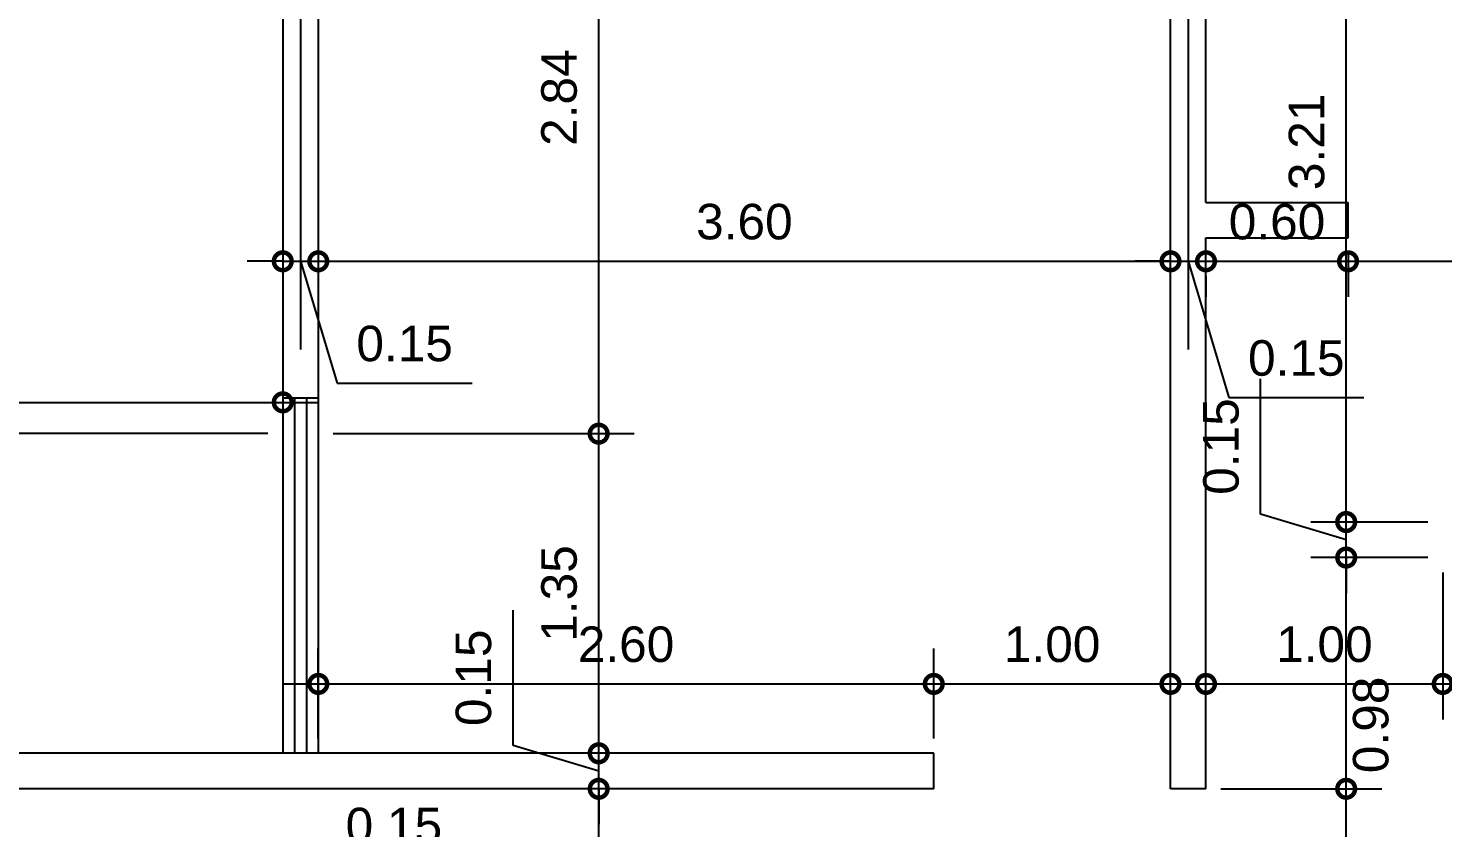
# Model space of a CAD drawing. Header units: inches. Extents: x -370 to 18, y -197 to 199.
# Drawn here: x -280.57 to -274.6, y 84.51 to 87.88 of the extents above; entities that cross this region are included whole.
import ezdxf
from ezdxf.enums import TextEntityAlignment as Align

# ---------------------------------------------------------------- set-up
doc = ezdxf.new("R2010")
doc.units = ezdxf.units.IN
doc.header["$MEASUREMENT"] = 0
doc.header["$PDMODE"] = 34
doc.header["$PDSIZE"] = 0.2
doc.linetypes.add('CENTER2', pattern=[28.575, 19.05, -3.175, 3.175, -3.175])
doc.styles.get("Standard").update_dxf_attribs({"font": 'arial.ttf'})
doc.dimstyles.new('E100', dxfattribs={"dimtxt": 0.15, "dimasz": 0.15, "dimexe": 0.15, "dimexo": 0.0625, "dimgap": 0.09, "dimtad": 1, "dimzin": 0, "dimdsep": 46, "dimtxsty": 'Standard', "dimblk": 'DOTSMALL', "dimcen": 0.09, "dimdle": 0.15, "dimclrd": 1, "dimclre": 1, "dimclrt": 2, "dimazin": 0, "dimtfac": 1, "dimtofl": 0, "dimtmove": 1, "dimatfit": 1, "dimldrblk": 'OPEN90', "dimfxl": 1, "dimtolj": 1, "dimtzin": 0, "dimarcsym": 0})

# ---------------------------------------------------------------- blocks, each defined once
blk = doc.blocks.new('EJE NORTE NUEVO')
at = {"color": 8}
for p, q in [((0, 3.2523), (0, 3.7639)), ((-0.3472, 2.9051), (-0.8588, 2.9051)), ((0.3472, 2.9051), (0.8588, 2.9051))]:
    blk.add_line(p, q, dxfattribs=at)
at = {"color": 2, "linetype": 'CENTER2'}
blk.add_line((0, 2.5579), (0, -2.5579), dxfattribs=at)
at = {"color": 8}
blk.add_circle((0, 2.9051), 0.4631, dxfattribs=at)
at = {"color": 4}
blk.add_circle((0, 2.9051), 0.4093, dxfattribs=at)
at = {"color": 8}
for start, end in [(71.41612, 108.58388), (160.69933, 199.27842), (341.76936, 18.25289), (251.05257, 288.94743)]:
    blk.add_arc((0, 2.9051), 0.3472, start, end, dxfattribs=at)
at = {"color": 4}
blk.add_attdef('A', text='', height=0.3581, dxfattribs=at).set_placement((0, 2.9051), align=Align.MIDDLE_CENTER)
blk = doc.blocks.new('A$C4C712806')
at = {"color": 8}
for p, q in [((36.0345, 9), (36.0345, 6.1616)), ((36.1845, 8.85), (36.1845, 6.1616)), ((39.7845, 4.5116), (39.7845, 8.85)), ((39.9345, 6.9884), (39.9345, 8.85)), ((39.9345, 6.9884), (40.5345, 6.9884)), ((40.5345, 6.8384), (40.5345, 6.9884)), ((39.9345, 4.5116), (39.9345, 6.8384)), ((39.9345, 6.8384), (40.5345, 6.8384)), ((36.1845, 6.1616), (36.0345, 6.1616)), ((38.7845, 4.6616), (32.8676, 4.6616)), ((38.7845, 4.5116), (38.7845, 4.6616)), ((38.7845, 4.5116), (32.8676, 4.5116)), ((39.9345, 4.5116), (39.7845, 4.5116))]:
    blk.add_line(p, q, dxfattribs=at)
at = {"color": 1}
for p, q in [((36.0345, 6.1616), (36.0345, 4.6616)), ((36.1845, 6.1616), (36.1845, 4.6616))]:
    blk.add_line(p, q, dxfattribs=at)
at = {"color": 2}
for p, q in [((36.0845, 6.1616), (36.0845, 4.6616)), ((36.1345, 6.1616), (36.1345, 4.6616))]:
    blk.add_line(p, q, dxfattribs=at)
for p, values in [((36.1095, 8.925), {'A': '4'}), ((39.8595, 8.925), {'A': '8'})]:
    blk.add_blockref('EJE NORTE NUEVO', p).add_auto_attribs(values)
blk = doc.blocks.new('_DotSmall')
at = {"color": 0, "linetype": 'ByBlock', "const_width": 0.5}
blk.add_lwpolyline([(-0.0625, 0, 1), (0.0625, 0, 1)], format="xyb", close=True, dxfattribs=at)
blk = doc.blocks.new('*D248')
at = {"color": 1, "lineweight": -2, "transparency": 16777216}
for p, q in [((-279.4964, 87.6042), (-279.4964, 86.1548)), ((-282.6633, 86.8542), (-282.6633, 86.1548)), ((-282.8133, 86.3048), (-279.3464, 86.3048))]:
    blk.add_line(p, q, dxfattribs=at)
at = {"layer": 'DEFPOINTS', "color": 0, "transparency": 16777216}
for p in [(-279.4964, 87.6667), (-282.6633, 86.9167), (-279.4964, 86.3048)]:
    blk.add_point(p, dxfattribs=at)
at = {"color": 1, "lineweight": -2, "transparency": 16777216, "xscale": 0.15, "yscale": 0.15, "zscale": 0.15, "rotation": 180}
blk.add_blockref('_DotSmall', (-282.6633, 86.3048), dxfattribs=at)
at = {"color": 1, "lineweight": -2, "transparency": 16777216, "xscale": 0.15, "yscale": 0.15, "zscale": 0.15}
blk.add_blockref('_DotSmall', (-279.4964, 86.3048), dxfattribs=at)
at = {"color": 2, "transparency": 16777216, "insert": (-281.0799, 86.4714), "char_height": 0.15, "attachment_point": 5}
blk.add_mtext('\\A1;3.17', dxfattribs=at)
blk = doc.blocks.new('_Open90')
at = {"color": 0, "linetype": 'ByBlock', "lineweight": -2}
for p, q in [((-0.5, 0.5), (0, 0)), ((0, 0), (-1, 0)), ((0, 0), (-0.5, -0.5))]:
    blk.add_line(p, q, dxfattribs=at)
blk = doc.blocks.new('*D249')
at = {"color": 1, "lineweight": -2, "transparency": 16777216}
for p, q in [((-279.4964, 87.6042), (-279.4964, 86.7505)), ((-279.3464, 87.5292), (-279.3464, 86.7505)), ((-279.4964, 86.9005), (-279.6464, 86.9005)), ((-279.4964, 86.9005), (-279.3464, 86.9005)), ((-279.4214, 86.9005), (-279.267, 86.3857)), ((-279.3464, 86.9005), (-279.1964, 86.9005)), ((-279.267, 86.3857), (-278.6962, 86.3857))]:
    blk.add_line(p, q, dxfattribs=at)
at = {"layer": 'DEFPOINTS', "color": 0, "transparency": 16777216}
for p in [(-279.4964, 87.6667), (-279.3464, 87.5917), (-279.3464, 86.9005)]:
    blk.add_point(p, dxfattribs=at)
at = {"color": 1, "lineweight": -2, "transparency": 16777216, "xscale": 0.15, "yscale": 0.15, "zscale": 0.15}
blk.add_blockref('_DotSmall', (-279.4964, 86.9005), dxfattribs=at)
at = {"color": 1, "lineweight": -2, "transparency": 16777216, "xscale": 0.15, "yscale": 0.15, "zscale": 0.15, "rotation": 180}
blk.add_blockref('_DotSmall', (-279.3464, 86.9005), dxfattribs=at)
at = {"color": 2, "transparency": 16777216, "insert": (-278.9816, 86.5523), "char_height": 0.15, "attachment_point": 5}
blk.add_mtext('\\A1;0.15', dxfattribs=at)
blk = doc.blocks.new('*D250')
at = {"color": 1, "lineweight": -2, "transparency": 16777216}
for p, q in [((-279.3464, 87.5292), (-279.3464, 86.7505)), ((-275.7464, 86.963), (-275.7464, 87.0505)), ((-279.4964, 86.9005), (-275.5964, 86.9005))]:
    blk.add_line(p, q, dxfattribs=at)
at = {"layer": 'DEFPOINTS', "color": 0, "transparency": 16777216}
for p in [(-279.3464, 87.5917), (-275.7464, 86.9005), (-275.7464, 86.9005)]:
    blk.add_point(p, dxfattribs=at)
at = {"color": 1, "lineweight": -2, "transparency": 16777216, "xscale": 0.15, "yscale": 0.15, "zscale": 0.15, "rotation": 180}
blk.add_blockref('_DotSmall', (-279.3464, 86.9005), dxfattribs=at)
at = {"color": 1, "lineweight": -2, "transparency": 16777216, "xscale": 0.15, "yscale": 0.15, "zscale": 0.15}
blk.add_blockref('_DotSmall', (-275.7464, 86.9005), dxfattribs=at)
at = {"color": 2, "transparency": 16777216, "insert": (-277.5464, 87.0671), "char_height": 0.15, "attachment_point": 5}
blk.add_mtext('\\A1;3.60', dxfattribs=at)
blk = doc.blocks.new('*D251')
at = {"color": 1, "lineweight": -2, "transparency": 16777216}
for p, q in [((-275.7464, 86.963), (-275.7464, 87.0505)), ((-275.7464, 86.9005), (-275.8964, 86.9005)), ((-275.7464, 86.9005), (-275.5964, 86.9005)), ((-275.6714, 86.9005), (-275.5003, 86.3246)), ((-275.5964, 86.9005), (-275.4464, 86.9005)), ((-275.5964, 86.838), (-275.5964, 86.7505)), ((-275.5003, 86.3246), (-274.9295, 86.3246))]:
    blk.add_line(p, q, dxfattribs=at)
at = {"layer": 'DEFPOINTS', "color": 0, "transparency": 16777216}
for p in [(-275.7464, 86.9005), (-275.5964, 86.9005), (-275.5964, 86.9005)]:
    blk.add_point(p, dxfattribs=at)
at = {"color": 1, "lineweight": -2, "transparency": 16777216, "xscale": 0.15, "yscale": 0.15, "zscale": 0.15}
blk.add_blockref('_DotSmall', (-275.7464, 86.9005), dxfattribs=at)
at = {"color": 1, "lineweight": -2, "transparency": 16777216, "xscale": 0.15, "yscale": 0.15, "zscale": 0.15, "rotation": 180}
blk.add_blockref('_DotSmall', (-275.5964, 86.9005), dxfattribs=at)
at = {"color": 2, "transparency": 16777216, "insert": (-275.2149, 86.4912), "char_height": 0.15, "attachment_point": 5}
blk.add_mtext('\\A1;0.15', dxfattribs=at)
blk = doc.blocks.new('*D252')
at = {"color": 1, "lineweight": -2, "transparency": 16777216}
for p, q in [((-274.9964, 86.9368), (-274.9964, 86.7505)), ((-275.7464, 86.9005), (-274.8464, 86.9005)), ((-275.5964, 86.838), (-275.5964, 86.7505))]:
    blk.add_line(p, q, dxfattribs=at)
at = {"layer": 'DEFPOINTS', "color": 0, "transparency": 16777216}
for p in [(-274.9964, 86.9993), (-275.5964, 86.9005), (-274.9964, 86.9005)]:
    blk.add_point(p, dxfattribs=at)
at = {"color": 1, "lineweight": -2, "transparency": 16777216, "xscale": 0.15, "yscale": 0.15, "zscale": 0.15, "rotation": 180}
blk.add_blockref('_DotSmall', (-275.5964, 86.9005), dxfattribs=at)
at = {"color": 1, "lineweight": -2, "transparency": 16777216, "xscale": 0.15, "yscale": 0.15, "zscale": 0.15}
blk.add_blockref('_DotSmall', (-274.9964, 86.9005), dxfattribs=at)
at = {"color": 2, "transparency": 16777216, "insert": (-275.2964, 87.067), "char_height": 0.15, "attachment_point": 5}
blk.add_mtext('\\A1;0.60', dxfattribs=at)
blk = doc.blocks.new('*D253')
at = {"color": 1, "lineweight": -2, "transparency": 16777216}
for p, q in [((-270.9464, 87.1484), (-270.9464, 86.7505)), ((-274.9964, 86.9368), (-274.9964, 86.7505)), ((-275.1464, 86.9005), (-270.7964, 86.9005))]:
    blk.add_line(p, q, dxfattribs=at)
at = {"layer": 'DEFPOINTS', "color": 0, "transparency": 16777216}
for p in [(-270.9464, 87.2109), (-274.9964, 86.9993), (-270.9464, 86.9005)]:
    blk.add_point(p, dxfattribs=at)
at = {"color": 1, "lineweight": -2, "transparency": 16777216, "xscale": 0.15, "yscale": 0.15, "zscale": 0.15, "rotation": 180}
blk.add_blockref('_DotSmall', (-274.9964, 86.9005), dxfattribs=at)
at = {"color": 1, "lineweight": -2, "transparency": 16777216, "xscale": 0.15, "yscale": 0.15, "zscale": 0.15}
blk.add_blockref('_DotSmall', (-270.9464, 86.9005), dxfattribs=at)
at = {"color": 2, "transparency": 16777216, "insert": (-272.9714, 87.067), "char_height": 0.15, "attachment_point": 5}
blk.add_mtext('\\A1;4.05', dxfattribs=at)
blk = doc.blocks.new('*D264')
at = {"color": 1, "lineweight": -2, "transparency": 16777216}
for p, q in [((-279.2242, 83.6929), (-279.3124, 84.3498)), ((-279.3124, 84.3498), (-278.7417, 84.3498)), ((-279.2992, 83.735), (-279.2992, 83.8429)), ((-279.1492, 83.735), (-279.1492, 83.8429)), ((-279.2992, 83.6929), (-279.4492, 83.6929)), ((-279.2992, 83.6929), (-279.1492, 83.6929)), ((-279.1492, 83.6929), (-278.9992, 83.6929))]:
    blk.add_line(p, q, dxfattribs=at)
at = {"layer": 'DEFPOINTS', "color": 0, "transparency": 16777216}
for p in [(-279.2992, 83.6725), (-279.1492, 83.6929), (-279.1492, 83.6725)]:
    blk.add_point(p, dxfattribs=at)
at = {"color": 1, "lineweight": -2, "transparency": 16777216, "xscale": 0.15, "yscale": 0.15, "zscale": 0.15}
blk.add_blockref('_DotSmall', (-279.2992, 83.6929), dxfattribs=at)
at = {"color": 1, "lineweight": -2, "transparency": 16777216, "xscale": 0.15, "yscale": 0.15, "zscale": 0.15, "rotation": 180}
blk.add_blockref('_DotSmall', (-279.1492, 83.6929), dxfattribs=at)
at = {"color": 2, "transparency": 16777216, "insert": (-279.027, 84.5164), "char_height": 0.15, "attachment_point": 5}
blk.add_mtext('\\A1;0.15', dxfattribs=at)
blk = doc.blocks.new('*D273')
at = {"color": 1, "lineweight": -2, "transparency": 16777216}
for p, q in [((-279.3464, 84.885), (-279.3464, 85.2655)), ((-276.7464, 84.885), (-276.7464, 85.2655)), ((-279.4964, 85.1155), (-276.5964, 85.1155))]:
    blk.add_line(p, q, dxfattribs=at)
at = {"layer": 'DEFPOINTS', "color": 0, "transparency": 16777216}
for p in [(-276.7464, 85.1155), (-279.3464, 84.8225), (-276.7464, 84.8225)]:
    blk.add_point(p, dxfattribs=at)
at = {"color": 1, "lineweight": -2, "transparency": 16777216, "xscale": 0.15, "yscale": 0.15, "zscale": 0.15, "rotation": 180}
blk.add_blockref('_DotSmall', (-279.3464, 85.1155), dxfattribs=at)
at = {"color": 1, "lineweight": -2, "transparency": 16777216, "xscale": 0.15, "yscale": 0.15, "zscale": 0.15}
blk.add_blockref('_DotSmall', (-276.7464, 85.1155), dxfattribs=at)
at = {"color": 2, "transparency": 16777216, "insert": (-278.0464, 85.282), "char_height": 0.15, "attachment_point": 5}
blk.add_mtext('\\A1;2.60', dxfattribs=at)
blk = doc.blocks.new('*D274')
at = {"color": 1, "lineweight": -2, "transparency": 16777216}
for p, q in [((-276.7464, 84.885), (-276.7464, 85.2655)), ((-275.7464, 84.735), (-275.7464, 85.2655)), ((-276.8964, 85.1155), (-275.5964, 85.1155))]:
    blk.add_line(p, q, dxfattribs=at)
at = {"layer": 'DEFPOINTS', "color": 0, "transparency": 16777216}
for p in [(-275.7464, 85.1155), (-276.7464, 84.8225), (-275.7464, 84.6725)]:
    blk.add_point(p, dxfattribs=at)
at = {"color": 1, "lineweight": -2, "transparency": 16777216, "xscale": 0.15, "yscale": 0.15, "zscale": 0.15, "rotation": 180}
blk.add_blockref('_DotSmall', (-276.7464, 85.1155), dxfattribs=at)
at = {"color": 1, "lineweight": -2, "transparency": 16777216, "xscale": 0.15, "yscale": 0.15, "zscale": 0.15}
blk.add_blockref('_DotSmall', (-275.7464, 85.1155), dxfattribs=at)
at = {"color": 2, "transparency": 16777216, "insert": (-276.2464, 85.282), "char_height": 0.15, "attachment_point": 5}
blk.add_mtext('\\A1;1.00', dxfattribs=at)
blk = doc.blocks.new('*D275')
at = {"color": 1, "lineweight": -2, "transparency": 16777216}
for p, q in [((-274.5964, 85.5868), (-274.5964, 84.9655)), ((-275.5964, 84.735), (-275.5964, 85.2655)), ((-275.7464, 85.1155), (-274.4464, 85.1155))]:
    blk.add_line(p, q, dxfattribs=at)
at = {"layer": 'DEFPOINTS', "color": 0, "transparency": 16777216}
for p in [(-274.5964, 85.6493), (-274.5964, 85.1155), (-275.5964, 84.6725)]:
    blk.add_point(p, dxfattribs=at)
at = {"color": 1, "lineweight": -2, "transparency": 16777216, "xscale": 0.15, "yscale": 0.15, "zscale": 0.15, "rotation": 180}
blk.add_blockref('_DotSmall', (-275.5964, 85.1155), dxfattribs=at)
at = {"color": 1, "lineweight": -2, "transparency": 16777216, "xscale": 0.15, "yscale": 0.15, "zscale": 0.15}
blk.add_blockref('_DotSmall', (-274.5964, 85.1155), dxfattribs=at)
at = {"color": 2, "transparency": 16777216, "insert": (-275.0964, 85.282), "char_height": 0.15, "attachment_point": 5}
blk.add_mtext('\\A1;1.00', dxfattribs=at)
blk = doc.blocks.new('*D276')
at = {"color": 1, "lineweight": -2, "transparency": 16777216}
for p, q in [((-274.5964, 85.5868), (-274.5964, 84.9655)), ((-270.9464, 85.5868), (-270.9464, 84.9655)), ((-274.7464, 85.1155), (-270.7964, 85.1155))]:
    blk.add_line(p, q, dxfattribs=at)
at = {"layer": 'DEFPOINTS', "color": 0, "transparency": 16777216}
for p in [(-274.5964, 85.6493), (-270.9464, 85.6493), (-270.9464, 85.1155)]:
    blk.add_point(p, dxfattribs=at)
at = {"color": 1, "lineweight": -2, "transparency": 16777216, "xscale": 0.15, "yscale": 0.15, "zscale": 0.15, "rotation": 180}
blk.add_blockref('_DotSmall', (-274.5964, 85.1155), dxfattribs=at)
at = {"color": 1, "lineweight": -2, "transparency": 16777216, "xscale": 0.15, "yscale": 0.15, "zscale": 0.15}
blk.add_blockref('_DotSmall', (-270.9464, 85.1155), dxfattribs=at)
at = {"color": 2, "transparency": 16777216, "insert": (-272.7714, 85.2821), "char_height": 0.15, "attachment_point": 5}
blk.add_mtext('\\A1;3.65', dxfattribs=at)
blk = doc.blocks.new('*D293')
at = {"color": 1, "lineweight": -2, "transparency": 16777216}
for p, q in [((-281.1011, 84.6725), (-281.1011, 86.3225)), ((-279.5589, 86.1725), (-281.2511, 86.1725)), ((-281.1636, 84.8225), (-281.2511, 84.8225))]:
    blk.add_line(p, q, dxfattribs=at)
at = {"layer": 'DEFPOINTS', "color": 0, "transparency": 16777216}
for p in [(-281.1011, 86.1725), (-279.4964, 86.1725), (-281.1011, 84.8225)]:
    blk.add_point(p, dxfattribs=at)
at = {"color": 1, "lineweight": -2, "transparency": 16777216, "xscale": 0.15, "yscale": 0.15, "zscale": 0.15}
for p, rotation in [((-281.1011, 86.1725), 90), ((-281.1011, 84.8225), 270)]:
    blk.add_blockref('_DotSmall', p, dxfattribs=dict(at, rotation=rotation))
at = {"color": 2, "transparency": 16777216, "insert": (-281.2678, 85.4975), "char_height": 0.15, "attachment_point": 5, "rotation": 90}
blk.add_mtext('\\A1;1.35', dxfattribs=at)
blk = doc.blocks.new('*D294')
at = {"color": 1, "lineweight": -2, "transparency": 16777216}
for p, q in [((-281.1011, 86.0225), (-281.1011, 89.1609)), ((-279.5589, 89.0109), (-281.2511, 89.0109)), ((-279.5589, 86.1725), (-281.2511, 86.1725))]:
    blk.add_line(p, q, dxfattribs=at)
at = {"layer": 'DEFPOINTS', "color": 0, "transparency": 16777216}
for p in [(-281.1011, 89.0109), (-279.4964, 89.0109), (-279.4964, 86.1725)]:
    blk.add_point(p, dxfattribs=at)
at = {"color": 1, "lineweight": -2, "transparency": 16777216, "xscale": 0.15, "yscale": 0.15, "zscale": 0.15}
for p, rotation in [((-281.1011, 89.0109), 90), ((-281.1011, 86.1725), 270)]:
    blk.add_blockref('_DotSmall', p, dxfattribs=dict(at, rotation=rotation))
at = {"color": 2, "transparency": 16777216, "insert": (-281.2677, 87.5917), "char_height": 0.15, "attachment_point": 5, "rotation": 90}
blk.add_mtext('\\A1;2.84', dxfattribs=at)
blk = doc.blocks.new('*D302')
at = {"color": 1, "lineweight": -2, "transparency": 16777216}
for p, q in [((-278.1619, 83.5225), (-278.1619, 84.8225)), ((-276.8089, 84.6725), (-278.3119, 84.6725)), ((-277.6617, 83.6725), (-278.3119, 83.6725))]:
    blk.add_line(p, q, dxfattribs=at)
at = {"layer": 'DEFPOINTS', "color": 0, "transparency": 16777216}
for p in [(-278.1619, 84.6725), (-276.7464, 84.6725), (-277.5992, 83.6725)]:
    blk.add_point(p, dxfattribs=at)
at = {"color": 1, "lineweight": -2, "transparency": 16777216, "xscale": 0.15, "yscale": 0.15, "zscale": 0.15}
for p, rotation in [((-278.1619, 84.6725), 90), ((-278.1619, 83.6725), 270)]:
    blk.add_blockref('_DotSmall', p, dxfattribs=dict(at, rotation=rotation))
at = {"color": 2, "transparency": 16777216, "insert": (-278.3285, 84.1725), "char_height": 0.15, "attachment_point": 5, "rotation": 90}
blk.add_mtext('\\A1;1.00', dxfattribs=at)
blk = doc.blocks.new('*D303')
at = {"color": 1, "lineweight": -2, "transparency": 16777216}
for p, q in [((-278.5235, 84.856), (-278.5235, 85.4267)), ((-278.1619, 84.8225), (-278.1619, 84.9725)), ((-278.1619, 84.7475), (-278.5235, 84.856)), ((-278.2244, 84.8225), (-278.3119, 84.8225)), ((-278.1619, 84.6725), (-278.1619, 84.8225)), ((-276.8089, 84.6725), (-278.3119, 84.6725)), ((-278.1619, 84.6725), (-278.1619, 84.5225))]:
    blk.add_line(p, q, dxfattribs=at)
at = {"layer": 'DEFPOINTS', "color": 0, "transparency": 16777216}
for p in [(-278.1619, 84.8225), (-278.1619, 84.8225), (-276.7464, 84.6725)]:
    blk.add_point(p, dxfattribs=at)
at = {"color": 1, "lineweight": -2, "transparency": 16777216, "xscale": 0.15, "yscale": 0.15, "zscale": 0.15}
for p, rotation in [((-278.1619, 84.8225), 270), ((-278.1619, 84.6725), 90)]:
    blk.add_blockref('_DotSmall', p, dxfattribs=dict(at, rotation=rotation))
at = {"color": 2, "transparency": 16777216, "insert": (-278.6901, 85.1413), "char_height": 0.15, "attachment_point": 5, "rotation": 90}
blk.add_mtext('\\A1;0.15', dxfattribs=at)
blk = doc.blocks.new('*D304')
at = {"color": 1, "lineweight": -2, "transparency": 16777216}
for p, q in [((-278.1619, 84.6725), (-278.1619, 86.3225)), ((-279.2839, 86.1725), (-278.0119, 86.1725)), ((-278.2244, 84.8225), (-278.3119, 84.8225))]:
    blk.add_line(p, q, dxfattribs=at)
at = {"layer": 'DEFPOINTS', "color": 0, "transparency": 16777216}
for p in [(-279.3464, 86.1725), (-278.1619, 86.1725), (-278.1619, 84.8225)]:
    blk.add_point(p, dxfattribs=at)
at = {"color": 1, "lineweight": -2, "transparency": 16777216, "xscale": 0.15, "yscale": 0.15, "zscale": 0.15}
for p, rotation in [((-278.1619, 86.1725), 90), ((-278.1619, 84.8225), 270)]:
    blk.add_blockref('_DotSmall', p, dxfattribs=dict(at, rotation=rotation))
at = {"color": 2, "transparency": 16777216, "insert": (-278.3285, 85.4975), "char_height": 0.15, "attachment_point": 5, "rotation": 90}
blk.add_mtext('\\A1;1.35', dxfattribs=at)
blk = doc.blocks.new('*D305')
at = {"color": 1, "lineweight": -2, "transparency": 16777216}
for p, q in [((-278.1619, 86.0225), (-278.1619, 89.1609)), ((-279.2839, 89.0109), (-278.0119, 89.0109)), ((-279.2839, 86.1725), (-278.0119, 86.1725))]:
    blk.add_line(p, q, dxfattribs=at)
at = {"layer": 'DEFPOINTS', "color": 0, "transparency": 16777216}
for p in [(-279.3464, 89.0109), (-278.1619, 89.0109), (-279.3464, 86.1725)]:
    blk.add_point(p, dxfattribs=at)
at = {"color": 1, "lineweight": -2, "transparency": 16777216, "xscale": 0.15, "yscale": 0.15, "zscale": 0.15}
for p, rotation in [((-278.1619, 89.0109), 90), ((-278.1619, 86.1725), 270)]:
    blk.add_blockref('_DotSmall', p, dxfattribs=dict(at, rotation=rotation))
at = {"color": 2, "transparency": 16777216, "insert": (-278.3285, 87.5917), "char_height": 0.15, "attachment_point": 5, "rotation": 90}
blk.add_mtext('\\A1;2.84', dxfattribs=at)
blk = doc.blocks.new('*D307')
at = {"color": 1, "lineweight": -2, "transparency": 16777216}
for p, q in [((-275.0041, 83.5241), (-275.0041, 84.8225)), ((-275.5339, 84.6725), (-274.8541, 84.6725)), ((-276.3018, 83.6741), (-274.8541, 83.6741))]:
    blk.add_line(p, q, dxfattribs=at)
at = {"layer": 'DEFPOINTS', "color": 0, "transparency": 16777216}
for p in [(-275.5964, 84.6725), (-275.0041, 84.6725), (-276.3643, 83.6741)]:
    blk.add_point(p, dxfattribs=at)
at = {"color": 1, "lineweight": -2, "transparency": 16777216, "xscale": 0.15, "yscale": 0.15, "zscale": 0.15}
for p, rotation in [((-275.0041, 84.6725), 90), ((-275.0041, 83.6741), 270)]:
    blk.add_blockref('_DotSmall', p, dxfattribs=dict(at, rotation=rotation))
at = {"color": 2, "transparency": 16777216, "insert": (-275.1707, 84.1733), "char_height": 0.15, "attachment_point": 5, "rotation": 90}
blk.add_mtext('\\A1;1.00', dxfattribs=at)
blk = doc.blocks.new('*D308')
at = {"color": 1, "lineweight": -2, "transparency": 16777216}
for p, q in [((-275.0041, 84.5225), (-275.0041, 85.7993)), ((-274.6589, 85.6493), (-275.1541, 85.6493)), ((-275.5339, 84.6725), (-274.8541, 84.6725))]:
    blk.add_line(p, q, dxfattribs=at)
at = {"layer": 'DEFPOINTS', "color": 0, "transparency": 16777216}
for p in [(-275.0041, 85.6493), (-274.5964, 85.6493), (-275.5964, 84.6725)]:
    blk.add_point(p, dxfattribs=at)
at = {"color": 1, "lineweight": -2, "transparency": 16777216, "xscale": 0.15, "yscale": 0.15, "zscale": 0.15}
for p, rotation in [((-275.0041, 85.6493), 90), ((-275.0041, 84.6725), 270)]:
    blk.add_blockref('_DotSmall', p, dxfattribs=dict(at, rotation=rotation))
at = {"color": 2, "transparency": 16777216, "insert": (-274.8997, 84.9425), "char_height": 0.15, "attachment_point": 5, "rotation": 90}
blk.add_mtext('\\A1;0.98', dxfattribs=at)
blk = doc.blocks.new('*D309')
at = {"color": 1, "lineweight": -2, "transparency": 16777216}
for p, q in [((-275.3657, 85.8328), (-275.3657, 86.4035)), ((-275.0041, 85.7993), (-275.0041, 85.9493)), ((-275.0041, 85.7243), (-275.3657, 85.8328)), ((-274.6589, 85.7993), (-275.1541, 85.7993)), ((-275.0041, 85.6493), (-275.0041, 85.7993)), ((-274.6589, 85.6493), (-275.1541, 85.6493)), ((-275.0041, 85.6493), (-275.0041, 85.4993))]:
    blk.add_line(p, q, dxfattribs=at)
at = {"layer": 'DEFPOINTS', "color": 0, "transparency": 16777216}
for p in [(-275.0041, 85.7993), (-274.5964, 85.7993), (-274.5964, 85.6493)]:
    blk.add_point(p, dxfattribs=at)
at = {"color": 1, "lineweight": -2, "transparency": 16777216, "xscale": 0.15, "yscale": 0.15, "zscale": 0.15}
for p, rotation in [((-275.0041, 85.7993), 270), ((-275.0041, 85.6493), 90)]:
    blk.add_blockref('_DotSmall', p, dxfattribs=dict(at, rotation=rotation))
at = {"color": 2, "transparency": 16777216, "insert": (-275.5323, 86.1181), "char_height": 0.15, "attachment_point": 5, "rotation": 90}
blk.add_mtext('\\A1;0.15', dxfattribs=at)
blk = doc.blocks.new('*D310')
at = {"color": 1, "lineweight": -2, "transparency": 16777216}
for p, q in [((-275.0041, 85.6493), (-275.0041, 89.1609)), ((-275.0666, 89.0109), (-275.1541, 89.0109)), ((-274.6589, 85.7993), (-275.1541, 85.7993))]:
    blk.add_line(p, q, dxfattribs=at)
at = {"layer": 'DEFPOINTS', "color": 0, "transparency": 16777216}
for p in [(-275.0041, 89.0109), (-275.0041, 89.0109), (-274.5964, 85.7993)]:
    blk.add_point(p, dxfattribs=at)
at = {"color": 1, "lineweight": -2, "transparency": 16777216, "xscale": 0.15, "yscale": 0.15, "zscale": 0.15}
for p, rotation in [((-275.0041, 89.0109), 90), ((-275.0041, 85.7993), 270)]:
    blk.add_blockref('_DotSmall', p, dxfattribs=dict(at, rotation=rotation))
at = {"color": 2, "transparency": 16777216, "insert": (-275.1708, 87.4051), "char_height": 0.15, "attachment_point": 5, "rotation": 90}
blk.add_mtext('\\A1;3.21', dxfattribs=at)

msp = doc.modelspace()

# ---------------------------------------------------------------- block references
msp.add_blockref('A$C4C712806', (-315.5309, 80.16088))

# ---------------------------------------------------------------- dimensions: what is measured, and where the dimension line sits
for base, p1, p2, picture, middle in [((-281.10112, 89.01088), (-279.49643, 86.17248), (-279.49643, 89.01088), '*D294', (-281.26771, 87.59168)), ((-278.16189, 89.01088), (-279.34643, 86.17248), (-279.34643, 89.01088), '*D305', (-278.32848, 87.59168)), ((-275.00412, 89.01088), (-274.59643, 85.79929), (-275.00412, 89.01088), '*D310', (-275.17076, 87.40509)), ((-275.00412, 85.79929), (-274.59643, 85.64929), (-274.59643, 85.79929), '*D309', (-275.53229, 85.92276)), ((-281.10112, 86.17248), (-281.10112, 84.82248), (-279.49643, 86.17248), '*D293', (-281.26776, 85.49748)), ((-278.16189, 86.17248), (-278.16189, 84.82248), (-279.34643, 86.17248), '*D304', (-278.32853, 85.49748)), ((-278.16189, 84.82248), (-276.74643, 84.67248), (-278.16189, 84.82248), '*D303', (-278.69006, 84.94596)), ((-278.16189, 84.67248), (-277.59924, 83.67248), (-276.74643, 84.67248), '*D302', (-278.32848, 84.17248)), ((-275.00412, 84.67248), (-276.36428, 83.67414), (-275.59643, 84.67248), '*D307', (-275.1707, 84.17331))]:
    dim = msp.add_linear_dim(base=base, p1=p1, p2=p2, angle=90, dimstyle='E100')
    dim.commit()
    dim.dimension.update_dxf_attribs({"geometry": picture, "text_midpoint": middle})
for base, p1, p2, picture, middle in [((-279.49643, 86.3048), (-282.66334, 86.91668), (-279.49643, 87.66668), '*D248', (-281.07989, 86.47143)), ((-279.34643, 86.90045), (-279.49643, 87.66668), (-279.34643, 87.59168), '*D249', (-279.17701, 86.55228)), ((-275.74643, 86.90045), (-279.34643, 87.59168), (-275.74643, 86.90045), '*D250', (-277.54643, 87.06709)), ((-270.94643, 86.90045), (-274.99643, 86.99929), (-270.94643, 87.21088), '*D253', (-272.97143, 87.06704)), ((-274.99643, 86.90045), (-275.59643, 86.90045), (-274.99643, 86.99929), '*D252', (-275.29643, 87.06704)), ((-274.59643, 85.11546), (-275.59643, 84.67248), (-274.59643, 85.64929), '*D275', (-275.09643, 85.28205)), ((-270.94643, 85.11546), (-274.59643, 85.64929), (-270.94643, 85.64929), '*D276', (-272.77143, 85.2821)), ((-276.74643, 85.11546), (-279.34643, 84.82248), (-276.74643, 84.82248), '*D273', (-278.04643, 85.28205)), ((-275.74643, 85.11546), (-276.74643, 84.82248), (-275.74643, 84.67248), '*D274', (-276.24643, 85.28205))]:
    dim = msp.add_linear_dim(base=base, p1=p1, p2=p2, dimstyle='E100')
    dim.commit()
    dim.dimension.update_dxf_attribs({"geometry": picture, "text_midpoint": middle})
for base, p1, p2, picture, middle in [((-275.59643, 86.90045), (-275.74643, 86.90045), (-275.59643, 86.90045), '*D251', (-275.41029, 86.32463)), ((-279.14924, 83.69289), (-279.29924, 83.67248), (-279.14924, 83.67248), '*D264', (-279.22241, 84.34984))]:
    dim = msp.add_linear_dim(base=base, p1=p1, p2=p2, dimstyle='E100')
    dim.commit()
    dim.dimension.update_dxf_attribs({"geometry": picture, "text_midpoint": middle, "dimtype": 160})
dim = msp.add_linear_dim(base=(-275.00412, 85.64929), p1=(-275.59643, 84.67248), p2=(-274.59643, 85.64929), angle=90, dimstyle='E100')
dim.commit()
dim.dimension.update_dxf_attribs({"geometry": '*D308', "text_midpoint": (-274.73308, 84.94248), "dimtype": 160})

doc.saveas('drawing.dxf')
